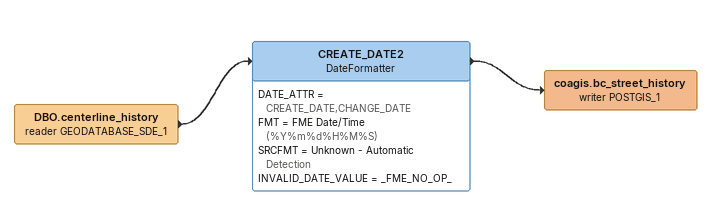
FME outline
DBO.centerline_history (reader GEODATABASE_SDE_1)
    -> CREATE_DATE2
CREATE_DATE2: DateFormatter
    DATE_ATTR = CREATE_DATE,CHANGE_DATE
    FMT = FME Date/Time (%Y%m%d%H%M%S)
    SRCFMT = Unknown - Automatic Detection
    INVALID_DATE_VALUE = _FME_NO_OP_
    -> coagis.bc_street_history (writer POSTGIS_1)
coagis.bc_street_history (writer POSTGIS_1)
